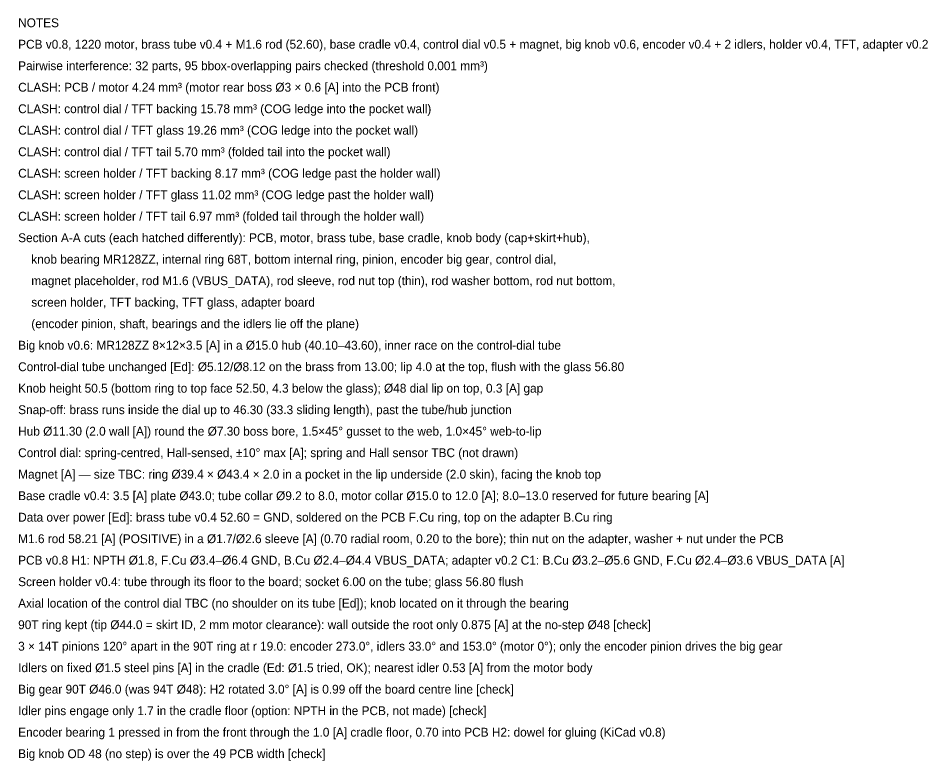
# Model space of a CAD drawing. Header units: millimetres. Extents: x -9 to 234, y -53 to 196.
# Drawn here: x 89.8 to 233.6, y 72.1 to 189.5 of the extents above; entities that cross this region are included whole.
import ezdxf

# ---------------------------------------------------------------- set-up
doc = ezdxf.new("R2010")
doc.units = ezdxf.units.MM
doc.layers.add('TEXT', color=7, linetype='CONTINUOUS')

msp = doc.modelspace()

# ---------------------------------------------------------------- texts
at = {"layer": 'TEXT'}
for s, p in [('NOTES', (89.75, 188.1)), ('PCB v0.8, 1220 motor, brass tube v0.4 + M1.6 rod (52.60), base cradle v0.4, control dial v0.5 + magnet, big knob v0.6, encoder v0.4 + 2 idlers, holder v0.4, TFT, adapter v0.2', (89.75, 184.7)), ('Pairwise interference: 32 parts, 95 bbox-overlapping pairs checked (threshold 0.001 mm³)', (89.75, 181.3)), ('CLASH: PCB / motor 4.24 mm³ (motor rear boss Ø3 × 0.6 [A] into the PCB front)', (89.75, 177.9)), ('CLASH: control dial / TFT backing 15.78 mm³ (COG ledge into the pocket wall)', (89.75, 174.5)), ('CLASH: control dial / TFT glass 19.26 mm³ (COG ledge into the pocket wall)', (89.75, 171.1)), ('CLASH: control dial / TFT tail 5.70 mm³ (folded tail into the pocket wall)', (89.75, 167.7)), ('CLASH: screen holder / TFT backing 8.17 mm³ (COG ledge past the holder wall)', (89.75, 164.3)), ('CLASH: screen holder / TFT glass 11.02 mm³ (COG ledge past the holder wall)', (89.75, 160.9)), ('CLASH: screen holder / TFT tail 6.97 mm³ (folded tail through the holder wall)', (89.75, 157.5)), ('Section A-A cuts (each hatched differently): PCB, motor, brass tube, base cradle, knob body (cap+skirt+hub),', (89.75, 154.1)), ('    knob bearing MR128ZZ, internal ring 68T, bottom internal ring, pinion, encoder big gear, control dial,', (89.75, 150.7)), ('    magnet placeholder, rod M1.6 (VBUS_DATA), rod sleeve, rod nut top (thin), rod washer bottom, rod nut bottom,', (89.75, 147.3)), ('    screen holder, TFT backing, TFT glass, adapter board', (89.75, 143.9)), ('    (encoder pinion, shaft, bearings and the idlers lie off the plane)', (89.75, 140.5)), ('Big knob v0.6: MR128ZZ 8×12×3.5 [A] in a Ø15.0 hub (40.10–43.60), inner race on the control-dial tube', (89.75, 137.1)), ('Control-dial tube unchanged [Ed]: Ø5.12/Ø8.12 on the brass from 13.00; lip 4.0 at the top, flush with the glass 56.80', (89.75, 133.7)), ('Knob height 50.5 (bottom ring to top face 52.50, 4.3 below the glass); Ø48 dial lip on top, 0.3 [A] gap', (89.75, 130.3)), ('Snap-off: brass runs inside the dial up to 46.30 (33.3 sliding length), past the tube/hub junction', (89.75, 126.9)), ('Hub Ø11.30 (2.0 wall [A]) round the Ø7.30 boss bore, 1.5×45° gusset to the web, 1.0×45° web-to-lip', (89.75, 123.5)), ('Control dial: spring-centred, Hall-sensed, ±10° max [A]; spring and Hall sensor TBC (not drawn)', (89.75, 120.1)), ('Magnet [A] — size TBC: ring Ø39.4 × Ø43.4 × 2.0 in a pocket in the lip underside (2.0 skin), facing the knob top', (89.75, 116.7)), ('Base cradle v0.4: 3.5 [A] plate Ø43.0; tube collar Ø9.2 to 8.0, motor collar Ø15.0 to 12.0 [A]; 8.0–13.0 reserved for future bearing [A]', (89.75, 113.3)), ('Data over power [Ed]: brass tube v0.4 52.60 = GND, soldered on the PCB F.Cu ring, top on the adapter B.Cu ring', (89.75, 109.9)), ('M1.6 rod 58.21 [A] (POSITIVE) in a Ø1.7/Ø2.6 sleeve [A] (0.70 radial room, 0.20 to the bore); thin nut on the adapter, washer + nut under the PCB', (89.75, 106.5)), ('PCB v0.8 H1: NPTH Ø1.8, F.Cu Ø3.4–Ø6.4 GND, B.Cu Ø2.4–Ø4.4 VBUS_DATA; adapter v0.2 C1: B.Cu Ø3.2–Ø5.6 GND, F.Cu Ø2.4–Ø3.6 VBUS_DATA [A]', (89.75, 103.1)), ('Screen holder v0.4: tube through its floor to the board; socket 6.00 on the tube; glass 56.80 flush', (89.75, 99.7)), ('Axial location of the control dial TBC (no shoulder on its tube [Ed]); knob located on it through the bearing', (89.75, 96.3)), ('90T ring kept (tip Ø44.0 = skirt ID, 2 mm motor clearance): wall outside the root only 0.875 [A] at the no-step Ø48 [check]', (89.75, 92.9)), ('3 × 14T pinions 120° apart in the 90T ring at r 19.0: encoder 273.0°, idlers 33.0° and 153.0° (motor 0°); only the encoder pinion drives the big gear', (89.75, 89.5)), ('Idlers on fixed Ø1.5 steel pins [A] in the cradle (Ed: Ø1.5 tried, OK); nearest idler 0.53 [A] from the motor body', (89.75, 86.1)), ('Big gear 90T Ø46.0 (was 94T Ø48): H2 rotated 3.0° [A] is 0.99 off the board centre line [check]', (89.75, 82.7)), ('Idler pins engage only 1.7 in the cradle floor (option: NPTH in the PCB, not made) [check]', (89.75, 79.3)), ('Encoder bearing 1 pressed in from the front through the 1.0 [A] cradle floor, 0.70 into PCB H2: dowel for gluing (KiCad v0.8)', (89.75, 75.9)), ('Big knob OD 48 (no step) is over the 49 PCB width [check]', (89.75, 72.5))]:
    msp.add_text(s, height=1.4, dxfattribs=at).set_placement(p)

doc.saveas('drawing.dxf')
